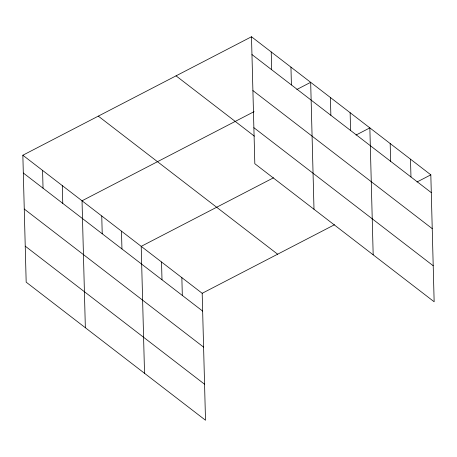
<?xml version="1.0" encoding="UTF-8"?>
<svg xmlns="http://www.w3.org/2000/svg" width="457" height="457" viewBox="0 0 457 457"><rect width="100%" height="100%" fill="white"/><g stroke="black" fill="none" stroke-linecap="round" stroke-linejoin="round"><path stroke-width="0.69" d="M22.85 155.226L202.183 293.297L205.507 420.24L26.175 282.169L22.85 155.226L251.493 36.76L430.825 174.831L434.15 301.774L254.817 163.703L251.493 36.76M254.086 111.645L82.032 200.789L85.35 327.732M296.839 89.492L310.674 82.323L313.999 209.266M273.543 177.784L141.207 246.352L144.532 373.295M356.02 135.055L369.856 127.886L373.175 254.829M202.183 293.297L334.518 224.73M416.995 182L430.825 174.831M251.961 54.554L431.294 192.626M252.904 90.572L432.236 228.643M253.875 127.686L433.207 265.757M176.042 75.851L254.383 136.169M98.301 116.129L277.633 254.201M23.318 173.014L202.645 311.086M24.261 209.038L203.588 347.109M25.232 246.152L204.559 384.217M410.5 159.185L410.969 176.973M390.175 143.532L390.644 161.327M350.125 112.696L350.593 130.491M330.4 97.512L330.868 115.301M290.949 67.133L291.412 84.928M271.224 51.949L271.687 69.738M181.857 277.645L182.32 295.439M161.532 261.998L162.001 279.793M121.482 231.162L121.95 248.956M101.757 215.978L102.219 233.767M62.301 185.599L62.769 203.394M42.575 170.41L43.044 188.204"/></g></svg>
